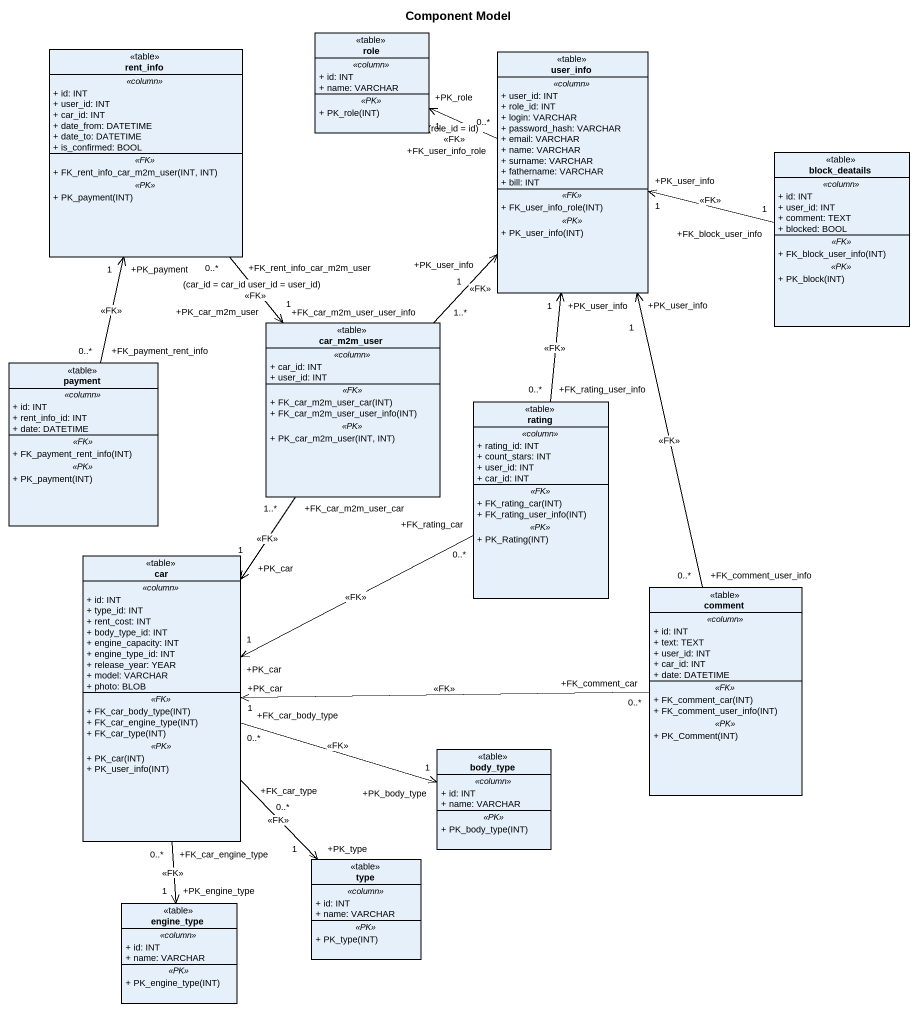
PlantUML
@startuml
title Component Model
hide circle
hide empty members
skinparam classAttributeIconSize 0
class role <<table>> {
  .. <<column>> ..
  + id: INT
  + name: VARCHAR
  .. <<PK>> ..
  + PK_role(INT)
}
class rent_info <<table>> {
  .. <<column>> ..
  + id: INT
  + user_id: INT
  + car_id: INT
  + date_from: DATETIME
  + date_to: DATETIME
  + is_confirmed: BOOL
  .. <<FK>> ..
  + FK_rent_info_car_m2m_user(INT, INT)
  .. <<PK>> ..
  + PK_payment(INT)
}
class user_info <<table>> {
  .. <<column>> ..
  + user_id: INT
  + role_id: INT
  + login: VARCHAR
  + password_hash: VARCHAR
  + email: VARCHAR
  + name: VARCHAR
  + surname: VARCHAR
  + fathername: VARCHAR
  + bill: INT
  .. <<FK>> ..
  + FK_user_info_role(INT)
  .. <<PK>> ..
  + PK_user_info(INT)
}
class block_deatails <<table>> {
  .. <<column>> ..
  + id: INT
  + user_id: INT
  + comment: TEXT
  + blocked: BOOL
  .. <<FK>> ..
  + FK_block_user_info(INT)
  .. <<PK>> ..
  + PK_block(INT)
}
class car_m2m_user <<table>> {
  .. <<column>> ..
  + car_id: INT
  + user_id: INT
  .. <<FK>> ..
  + FK_car_m2m_user_car(INT)
  + FK_car_m2m_user_user_info(INT)
  .. <<PK>> ..
  + PK_car_m2m_user(INT, INT)
}
class payment <<table>> {
  .. <<column>> ..
  + id: INT
  + rent_info_id: INT
  + date: DATETIME
  .. <<FK>> ..
  + FK_payment_rent_info(INT)
  .. <<PK>> ..
  + PK_payment(INT)
}
class rating <<table>> {
  .. <<column>> ..
  + rating_id: INT
  + count_stars: INT
  + user_id: INT
  + car_id: INT
  .. <<FK>> ..
  + FK_rating_car(INT)
  + FK_rating_user_info(INT)
  .. <<PK>> ..
  + PK_Rating(INT)
}
class car <<table>> {
  .. <<column>> ..
  + id: INT
  + type_id: INT
  + rent_cost: INT
  + body_type_id: INT
  + engine_capacity: INT
  + engine_type_id: INT
  + release_year: YEAR
  + model: VARCHAR
  + photo: BLOB
  .. <<FK>> ..
  + FK_car_body_type(INT)
  + FK_car_engine_type(INT)
  + FK_car_type(INT)
  .. <<PK>> ..
  + PK_car(INT)
  + PK_user_info(INT)
}
class comment <<table>> {
  .. <<column>> ..
  + id: INT
  + text: TEXT
  + user_id: INT
  + car_id: INT
  + date: DATETIME
  .. <<FK>> ..
  + FK_comment_car(INT)
  + FK_comment_user_info(INT)
  .. <<PK>> ..
  + PK_Comment(INT)
}
class body_type <<table>> {
  .. <<column>> ..
  + id: INT
  + name: VARCHAR
  .. <<PK>> ..
  + PK_body_type(INT)
}
class type <<table>> {
  .. <<column>> ..
  + id: INT
  + name: VARCHAR
  .. <<PK>> ..
  + PK_type(INT)
}
class engine_type <<table>> {
  .. <<column>> ..
  + id: INT
  + name: VARCHAR
  .. <<PK>> ..
  + PK_engine_type(INT)
}
rent_info "+FK_rent_info_car_m2m_user\n0..*" --> "+PK_car_m2m_user\n1" car_m2m_user : (car_id = car_id user_id = user_id)\n<<FK>>
user_info "+FK_user_info_role\n0..*" -left-> "+PK_role\n1" role : (role_id = id)\n<<FK>>
block_deatails "+FK_block_user_info\n1" -left-> "+PK_user_info\n1" user_info : <<FK>>
car_m2m_user "+FK_car_m2m_user_user_info\n1..*" -up-> "+PK_user_info\n1" user_info : <<FK>>
car_m2m_user "+FK_car_m2m_user_car\n1..*" --> "+PK_car\n1" car : <<FK>>
payment "+FK_payment_rent_info\n0..*" -up-> "+PK_payment\n1" rent_info : <<FK>>
rating "+FK_rating_user_info\n0..*" -up-> "+PK_user_info\n1" user_info : <<FK>>
rating "+FK_rating_car\n0..*" -left-> "+PK_car\n1" car : <<FK>>
car "+FK_car_body_type\n0..*" -right-> "+PK_body_type\n1" body_type : <<FK>>
car "+FK_car_type\n0..*" --> "+PK_type\n1" type : <<FK>>
car "+FK_car_engine_type\n0..*" --> "+PK_engine_type\n1" engine_type : <<FK>>
comment "+FK_comment_user_info\n0..*" -up-> "+PK_user_info\n1" user_info : <<FK>>
comment "+FK_comment_car\n0..*" -left-> "+PK_car\n1" car : <<FK>>
@enduml
